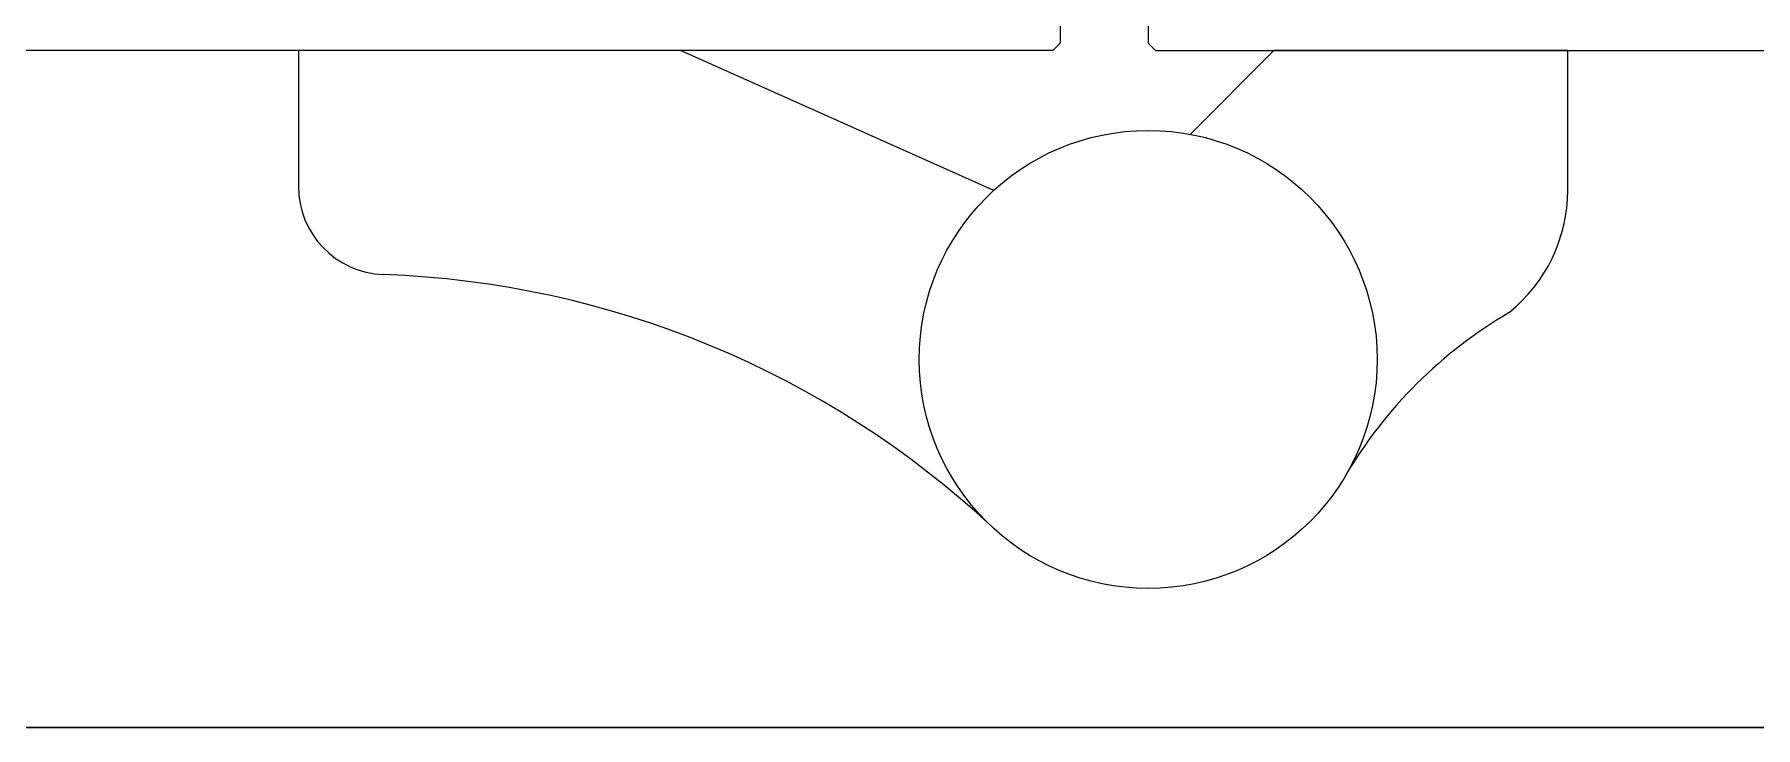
# Model space of a CAD drawing. Header units: metres. Extents: x 50 to 891, y -1294 to 247.
# Drawn here: x 302.116 to 302.702, y -1202.019 to -1201.783 of the extents above; entities that cross this region are included whole.
import ezdxf

# ---------------------------------------------------------------- set-up
doc = ezdxf.new("R2010")
doc.units = ezdxf.units.M
doc.layers.add('A-GENM', color=13, linetype='Continuous', lineweight=9)
doc.layers.add('G-IMPT', color=8, linetype='Continuous', lineweight=9)
doc.layers.add('ПЛАН', color=8, linetype='Continuous')

# ---------------------------------------------------------------- blocks, each defined once
blk = doc.blocks.new('Aluprof_MB-104-Passive-AERO_E_Alu_Door-Sgl-Inward-Opening_ENG_R-00290rfa - ДНМО 24х11 п-7406279--1В')
at = {"layer": 'A-GENM'}
for p, q in [((-534.03, 109.49), (-534.03, 100)), ((-534.03, 109.49), (-534.03, 100)), ((-534.03, 109.49), (-534.03, 100)), ((-495, 109.51), (-473.7, 100)), ((-495, 109.51), (-473.7, 100)), ((-495, 109.51), (-473.7, 100)), ((-447.7, 100), (-447.7, 109.23)), ((-447.7, 100), (-447.7, 109.23)), ((-447.7, 100), (-447.7, 109.23)), ((-514.03, 100), (-508.34, 105.7)), ((-514.03, 100), (-508.34, 105.7)), ((-514.03, 100), (-508.34, 105.7)), ((-534.03, 100), (-514.03, 100)), ((-534.03, 100), (-514.03, 100)), ((-534.03, 100), (-514.03, 100)), ((-473.7, 100), (-447.7, 100)), ((-473.7, 100), (-447.7, 100)), ((-473.7, 100), (-447.7, 100))]:
    blk.add_line(p, q, dxfattribs=at)
blk.add_circle((-505.5, 121), 15.57, dxfattribs=at)
blk.add_circle((-505.5, 121), 15.57, dxfattribs=at)
blk.add_circle((-505.5, 121), 15.57, dxfattribs=at)
for centre, radius, start, end in [((-451.23, 179.19), 64, 226.9942, 267.9779), ((-451.23, 179.19), 64, 226.9942, 267.9779), ((-451.23, 179.19), 64, 226.9942, 267.9779), ((-545.64, 144.61), 31, 300.1953, 329.5378), ((-545.64, 144.61), 31, 300.1953, 329.5378), ((-545.64, 144.61), 31, 300.1953, 329.5378), ((-523.36, 109.49), 10.67, 128.783, 180), ((-523.36, 109.49), 10.67, 128.783, 180), ((-523.36, 109.49), 10.67, 128.783, 180), ((-453.7, 109.23), 6, 360, 87.9779), ((-453.7, 109.23), 6, 360, 87.9779), ((-453.7, 109.23), 6, 360, 87.9779)]:
    blk.add_arc(centre, radius, start, end, dxfattribs=at)
at = {"layer": 'G-IMPT', "flags": 128}
for points in [[(-505.5, 91.5), (-505.5, 99.5), (-506, 100), (-550, 100)], [(-496.8, 96.5), (-496.8, 95.7), (-497, 95.5), (-499.5, 95.5), (-499.5, 99.5), (-499, 100), (-425, 100)]]:
    blk.add_lwpolyline(points, dxfattribs=at)
blk = doc.blocks.new('Aluprof_MB-104-Passive-AERO_E_Alu_Door-Sgl-Inward-Opening_ENG_R-00290rfa - ДНМО 24х11 п-7406279--1Г')
at = {"layer": 'A-GENM'}
for p, q in [((-534.03, 109.49), (-534.03, 100)), ((-534.03, 109.49), (-534.03, 100)), ((-534.03, 109.49), (-534.03, 100)), ((-495, 109.51), (-473.7, 100)), ((-495, 109.51), (-473.7, 100)), ((-495, 109.51), (-473.7, 100)), ((-447.7, 100), (-447.7, 109.23)), ((-447.7, 100), (-447.7, 109.23)), ((-447.7, 100), (-447.7, 109.23)), ((-514.03, 100), (-508.34, 105.7)), ((-514.03, 100), (-508.34, 105.7)), ((-514.03, 100), (-508.34, 105.7)), ((-534.03, 100), (-514.03, 100)), ((-534.03, 100), (-514.03, 100)), ((-534.03, 100), (-514.03, 100)), ((-473.7, 100), (-447.7, 100)), ((-473.7, 100), (-447.7, 100)), ((-473.7, 100), (-447.7, 100))]:
    blk.add_line(p, q, dxfattribs=at)
blk.add_circle((-505.5, 121), 15.57, dxfattribs=at)
blk.add_circle((-505.5, 121), 15.57, dxfattribs=at)
blk.add_circle((-505.5, 121), 15.57, dxfattribs=at)
for centre, radius, start, end in [((-451.23, 179.19), 64, 226.9942, 267.9779), ((-451.23, 179.19), 64, 226.9942, 267.9779), ((-451.23, 179.19), 64, 226.9942, 267.9779), ((-545.64, 144.61), 31, 300.1953, 329.5378), ((-545.64, 144.61), 31, 300.1953, 329.5378), ((-545.64, 144.61), 31, 300.1953, 329.5378), ((-523.36, 109.49), 10.67, 128.783, 180), ((-523.36, 109.49), 10.67, 128.783, 180), ((-523.36, 109.49), 10.67, 128.783, 180), ((-453.7, 109.23), 6, 360, 87.9779), ((-453.7, 109.23), 6, 360, 87.9779), ((-453.7, 109.23), 6, 360, 87.9779)]:
    blk.add_arc(centre, radius, start, end, dxfattribs=at)
at = {"layer": 'G-IMPT', "flags": 128}
for points in [[(-505.5, 91.5), (-505.5, 99.5), (-506, 100), (-550, 100)], [(-496.8, 96.5), (-496.8, 95.7), (-497, 95.5), (-499.5, 95.5), (-499.5, 99.5), (-499, 100), (-425, 100)]]:
    blk.add_lwpolyline(points, dxfattribs=at)

msp = doc.modelspace()

# ---------------------------------------------------------------- linework, layer by layer
at = {"layer": 'ПЛАН', "color": 8, "lineweight": 13}
for p, q in [((302.9703, -1202.01891), (296.9703, -1202.01891)), ((296.9703, -1202.01893), (302.9703, -1202.01893)), ((296.9703, -1202.01893), (302.9703, -1202.01893))]:
    msp.add_line(p, q, dxfattribs=at)

# ---------------------------------------------------------------- block references
at = {"layer": 'ПЛАН', "color": 8, "lineweight": 13, "xscale": 0.005, "yscale": 0.005, "zscale": 0.005}
for name, rotation in [('Aluprof_MB-104-Passive-AERO_E_Alu_Door-Sgl-Inward-Opening_ENG_R-00290rfa - ДНМО 24х11 п-7406279--1В', 180.0000115811491), ('Aluprof_MB-104-Passive-AERO_E_Alu_Door-Sgl-Inward-Opening_ENG_R-00290rfa - ДНМО 24х11 п-7406279--1Г', 179.9999999882222)]:
    msp.add_blockref(name, (299.96765, -1201.28882), dxfattribs=dict(at, rotation=rotation))

doc.saveas('drawing.dxf')
